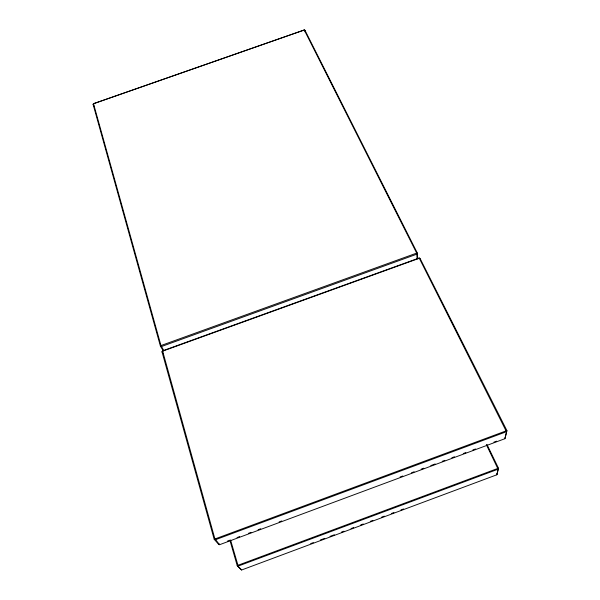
<?xml version="1.0" encoding="UTF-8"?>
<svg xmlns="http://www.w3.org/2000/svg" width="600" height="600" viewBox="0 0 600 600"><rect width="100%" height="100%" fill="white"/><g stroke="black" fill="none" stroke-linecap="round" stroke-linejoin="round"><path stroke-width="0.9" d="M162.555 350.858L214.845 538.71L219.562 544.71L504.908 438.705L506.903 430.597L420.037 258.405L418.995 258.06L162.555 350.858L161.993 351.788L214.185 539.25L218.49 544.17L219.562 544.71M229.95 540.435L237.202 565.575L241.605 570L496.83 474.795L498.472 468.188L487.013 444.6M417.533 258.825L417.428 253.237L304.942 30.27L304.26 30L93.585 103.688L93.097 104.347L160.425 346.17L163.32 350.903M497.213 473.812L496.433 474.322L496.83 474.795L498.472 468.188L237.202 565.575L241.605 570M310.733 543.585L313.358 542.61M320.362 539.993L324.743 538.357M330 536.4L334.38 534.765M341.385 532.155L344.017 531.173M351.022 528.555L353.655 527.58M360.66 524.963L363.285 523.98M370.298 521.37L372.923 520.388M381.683 517.125L384.308 516.143M391.32 513.525L393.945 512.55M400.957 509.933L403.582 508.957M227.392 541.14L230.025 540.165M237.038 537.562L239.67 536.58M248.438 533.325L251.07 532.35M258.082 529.748L260.715 528.765M279.127 521.925L281.752 520.95M400.118 476.978L402.75 476.002M411.518 472.748L414.143 471.772M421.162 469.162L423.787 468.188M430.8 465.585L435.188 463.95M442.2 461.347L444.832 460.373M451.845 457.763L454.478 456.787M463.245 453.533L465.87 452.558M472.89 449.947L475.515 448.972M493.928 442.132L496.56 441.158M240.638 569.505L241.53 569.4M218.49 544.17L219.502 544.072M93.585 103.688L93.097 104.347L93.907 105.99M420.037 258.405L418.995 258.06M304.132 30.068L304.942 30.27L305.235 32.078M504.45 438.225L504.908 438.705L506.903 430.597L214.185 539.25L215.272 539.79L506.475 431.692L419.303 258.263L162.532 351.18L161.993 351.788L162.968 353.377M163.755 350.505L160.965 345.555L93.495 103.695L304.26 30L416.692 253.095L417.097 258.757M486.36 444.66L498.09 469.192L238.185 566.077L230.558 540.03M417.428 253.237L417.007 254.108L161.355 346.56L160.425 346.17L160.965 345.555L416.692 253.095L417.428 253.237"/></g></svg>
